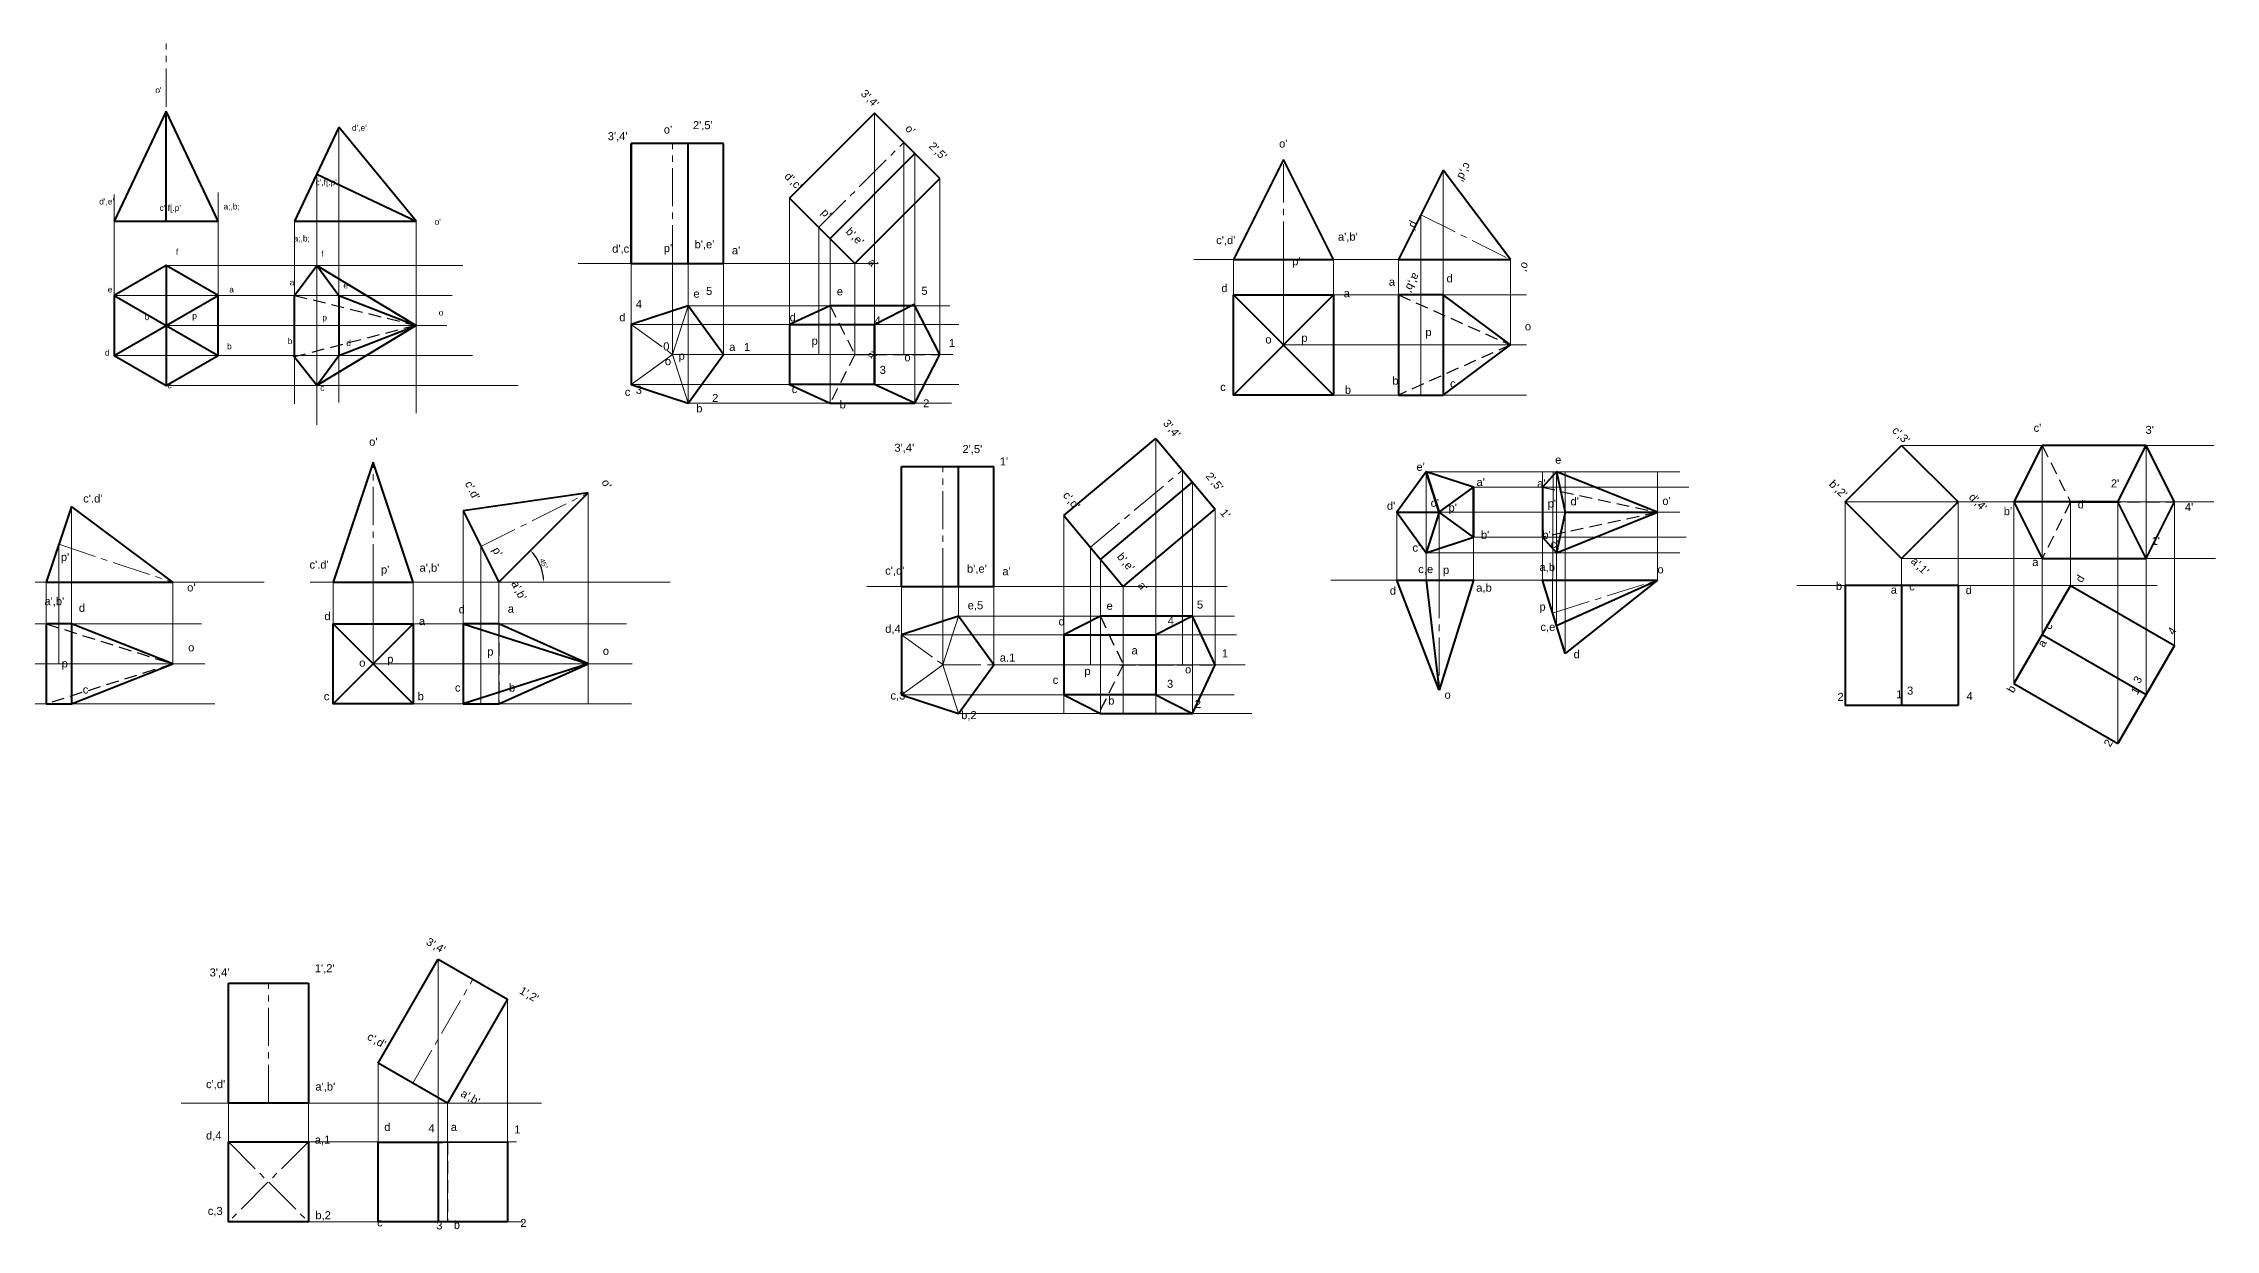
# Model space of a CAD drawing. Header units: millimetres. Extents: x 0 to 7799, y -473 to 358.
# Drawn here: x 774 to 1860, y -235 to 358 of the extents above; entities that cross this region are included whole.
import ezdxf

# ---------------------------------------------------------------- set-up
doc = ezdxf.new("R2010")
doc.units = ezdxf.units.MM
doc.linetypes.add('CENTER2', pattern=[28.575, 19.05, -3.175, 3.175, -3.175])
doc.linetypes.add('DASHED2', pattern=[9.525, 6.35, -3.175])
for name, color, linetype, lineweight in [('Centre', 1, 'CENTER2', 20), ('Dimension n Hatch', 6, 'Continuous', 20), ('Hidden', 3, 'DASHED2', 30), ('Object', 2, 'Continuous', 40), ('Projection', 5, 'Continuous', 5)]:
    doc.layers.add(name, color=color, linetype=linetype, lineweight=lineweight)
doc.styles.get("Standard").update_dxf_attribs({"font": 'arial.ttf'})
doc.dimstyles.new('ISO-25', dxfattribs={"dimtxt": 2.5, "dimasz": 2.5, "dimexe": 1.25, "dimexo": 0.625, "dimtad": 1, "dimtxsty": 'Standard', "dimcen": 2.5, "dimadec": 0, "dimazin": 0, "dimtfac": 1, "dimtmove": 0, "dimatfit": 3, "dimfxl": 1, "dimarcsym": 0})

# ---------------------------------------------------------------- blocks, each defined once
blk = doc.blocks.new('*D4')
at = {"layer": 'Defpoints', "color": 0, "transparency": 16777216}
for p in [(1046.7, 133.2), (907.7, 88.4), (1002, 88.4), (1023.6, 94.2), (1087.7, 88.4)]:
    blk.add_point(p, dxfattribs=at)
at = {"layer": 'Dimension n Hatch', "color": 0, "lineweight": -2, "transparency": 16777216}
blk.add_arc((1002, 88.4), 22.4, 6.3995, 38.6005, dxfattribs=at)
at = {"layer": 'Dimension n Hatch', "color": 0, "transparency": 16777216}
for points in [[(1019.1, 102.1), (1019.8, 102.7), (1017.8, 104.3)], [(1024.6, 91), (1023.8, 90.9), (1024.3, 88.4)]]:
    blk.add_solid(points, dxfattribs=at)
at = {"layer": 'Dimension n Hatch', "color": 0, "transparency": 16777216, "insert": (1024.4, 97.7), "char_height": 2.5, "attachment_point": 5, "rotation": 292.5}
blk.add_mtext('45°', dxfattribs=at)

msp = doc.modelspace()

# ---------------------------------------------------------------- linework, layer by layer
at = {"layer": 'Centre'}
for p, q in [((835.708, 268.973), (835.708, 357.751)), ((1088.778, 247.823), (1088.778, 307.823)), ((1161.908, 265.868), (1204.334, 308.295)), ((1394.066, 249.739), (1394.066, 299.739)), ((1462.813, 272.099), (1507.534, 249.739)), ((1068.132, 217.286), (1088.778, 202.286)), ((1088.778, 202.286), (1096.664, 226.556)), ((1096.664, 226.556), (1088.778, 202.286)), ((1088.778, 202.286), (1088.778, 223.994)), ((1088.778, 202.286), (1068.132, 187.286)), ((1068.132, 187.286), (1088.778, 202.286)), ((1088.778, 202.286), (1096.664, 178.015)), ((1096.664, 178.015), (1088.778, 202.286)), ((1088.778, 202.286), (1114.298, 202.286)), ((939.149, 88.438), (939.149, 148.438)), ((1223.894, 86.38), (1223.894, 146.38)), ((1297.631, 105.929), (1343.594, 144.497)), ((993.007, 106.326), (1046.673, 133.159)), ((782.129, 107.411), (839.05, 88.438)), ((1471.963, 89.483), (1471.963, 34.483)), ((1528.641, 73.063), (1581.132, 89.483)), ((1223.894, 47.197), (1231.78, 71.468)), ((1231.78, 71.468), (1223.894, 47.197)), ((1203.248, 62.197), (1223.894, 47.197)), ((782.129, 47.645), (839.05, 47.645)), ((1223.894, 47.197), (1203.248, 32.197)), ((1203.248, 32.197), (1223.894, 47.197)), ((1223.894, 47.197), (1231.78, 22.927)), ((1231.78, 22.927), (1223.894, 47.197)), ((1223.894, 47.197), (1249.414, 47.197)), ((1297.631, 47.197), (1343.594, 47.197)), ((886.789, -171.853), (886.789, -111.853)), ((959.022, -161.853), (989.022, -109.892)), ((906.789, -191.25), (866.789, -231.25)), ((866.789, -191.25), (906.789, -231.25))]:
    msp.add_line(p, q, dxfattribs=at)
at = {"layer": 'Dimension n Hatch'}
for p, q in [((1349.352, 249.739), (1499.352, 249.739)), ((1041.591, 247.823), (1191.591, 247.823)), ((741.215, 88.438), (884.705, 88.438)), ((907.657, 88.438), (1087.657, 88.438)), ((1417.718, 89.483), (1450.696, 89.483)), ((1489.167, 89.483), (1523.504, 89.483)), ((1650.707, 86.901), (1830.707, 86.901)), ((1185.914, 86.38), (1365.914, 86.38)), ((843.227, -171.853), (1023.227, -171.853))]:
    msp.add_line(p, q, dxfattribs=at)
at = {"layer": 'Hidden'}
for p, q in [((899.86, 231.828), (960.687, 216.828)), ((1451.633, 232.04), (1507.534, 207.04)), ((1167.484, 226.556), (1179.953, 202.286)), ((960.687, 216.828), (899.86, 201.054)), ((1507.534, 207.04), (1451.633, 182.04)), ((1179.953, 202.286), (1167.484, 178.015)), ((1179.953, 202.286), (1222.379, 202.286)), ((1773.299, 156.858), (1787.441, 128.574)), ((1523.504, 135.909), (1581.132, 123.409)), ((1581.132, 123.409), (1523.504, 110.909)), ((1787.441, 128.574), (1773.299, 100.29)), ((1787.441, 128.574), (1839.403, 128.574)), ((775.804, 67.645), (839.05, 47.645)), ((1001.952, 67.645), (1001.952, 27.645)), ((1302.7, 71.468), (1314.035, 47.197)), ((839.05, 47.645), (775.804, 27.645)), ((1314.035, 47.197), (1301.956, 23.303)), ((1312.185, 47.197), (1343.594, 47.197)), ((1314.035, 47.197), (1359.997, 47.197)), ((976.343, -191.39), (976.343, -231.25))]:
    msp.add_line(p, q, dxfattribs=at)
at = {"layer": 'Object'}
for p, q in [((835.708, 323.973), (809.727, 268.973)), ((835.708, 268.973), (835.708, 323.973)), ((861.689, 268.973), (835.708, 323.973)), ((922.053, 315.956), (899.86, 268.973)), ((960.687, 268.973), (922.053, 315.956)), ((1147.309, 280.467), (1189.735, 322.893)), ((1189.735, 322.893), (1147.309, 280.467)), ((1222.379, 290.25), (1189.735, 322.893)), ((1068.132, 247.823), (1068.132, 307.823)), ((1068.132, 307.823), (1068.132, 247.823)), ((1114.298, 307.823), (1068.132, 307.823)), ((1096.664, 247.823), (1096.664, 307.823)), ((1114.298, 247.823), (1114.298, 307.823)), ((1167.484, 260.292), (1209.91, 302.719)), ((1394.066, 299.739), (1369.066, 249.739)), ((1419.066, 249.739), (1394.066, 299.739)), ((1473.993, 294.46), (1451.633, 249.739)), ((1507.534, 249.739), (1473.993, 294.46)), ((910.956, 292.465), (960.687, 268.973)), ((1179.953, 247.823), (1222.379, 290.25)), ((1147.309, 280.467), (1179.953, 247.823)), ((809.727, 268.973), (861.689, 268.973)), ((899.86, 268.973), (960.687, 268.973)), ((1369.066, 249.739), (1419.066, 249.739)), ((1451.633, 249.739), (1507.534, 249.739)), ((835.708, 246.828), (835.708, 186.828)), ((899.86, 231.828), (910.956, 246.828)), ((910.956, 246.828), (960.687, 216.828)), ((910.956, 246.828), (922.053, 231.828)), ((1068.132, 247.823), (1114.298, 247.823)), ((809.727, 231.828), (861.689, 201.828)), ((809.727, 201.828), (861.689, 231.828)), ((899.86, 201.828), (899.86, 231.828)), ((922.053, 231.828), (960.687, 216.828)), ((922.053, 231.828), (922.053, 201.828)), ((1369.066, 232.04), (1419.066, 182.04)), ((1369.066, 182.04), (1419.066, 232.04)), ((1473.993, 232.04), (1451.633, 232.04)), ((1451.633, 232.04), (1451.633, 182.04)), ((1507.534, 207.04), (1473.993, 232.04)), ((1473.993, 232.04), (1473.993, 182.04)), ((1167.484, 226.556), (1147.309, 217.286)), ((1147.309, 217.286), (1147.309, 187.286)), ((1147.309, 217.286), (1189.735, 217.286)), ((1189.735, 226.556), (1167.484, 226.556)), ((1189.735, 217.286), (1209.466, 227.422)), ((1209.91, 226.556), (1189.735, 226.556)), ((1189.735, 187.286), (1189.735, 217.286)), ((1189.735, 217.286), (1189.735, 187.286)), ((1222.379, 202.286), (1209.91, 226.556)), ((960.687, 216.828), (910.956, 186.828)), ((922.053, 201.828), (960.687, 216.828)), ((1473.993, 182.04), (1507.534, 207.04)), ((910.956, 186.828), (899.256, 201.828)), ((910.956, 186.828), (922.053, 201.828)), ((1209.91, 178.015), (1222.379, 202.286)), ((1147.309, 187.286), (1167.484, 178.015)), ((1189.735, 187.286), (1147.309, 187.286)), ((1209.91, 178.015), (1189.735, 187.286)), ((1167.484, 178.015), (1209.91, 178.015)), ((1419.066, 182.04), (1369.066, 182.04)), ((1451.633, 182.04), (1473.993, 182.04)), ((1284.36, 121.745), (1330.323, 160.312)), ((1330.323, 160.312), (1359.997, 124.947)), ((1773.299, 156.858), (1759.157, 128.574)), ((1825.261, 156.858), (1773.299, 156.858)), ((1811.118, 128.574), (1825.261, 156.858)), ((1839.403, 128.574), (1825.261, 156.858)), ((939.149, 148.438), (919.149, 88.438)), ((959.149, 88.438), (939.149, 148.438)), ((1203.248, 86.38), (1203.248, 146.38)), ((1203.248, 146.38), (1249.414, 146.38)), ((1231.78, 86.38), (1231.78, 146.38)), ((1249.414, 86.38), (1249.414, 146.38)), ((1471.963, 123.409), (1465.391, 143.634)), ((1465.391, 143.634), (1471.963, 123.409)), ((1530.603, 143.634), (1523.504, 135.909)), ((1581.132, 123.409), (1530.603, 143.634)), ((1530.603, 143.634), (1534.99, 123.409)), ((1046.673, 133.159), (984.063, 124.215)), ((1001.952, 88.438), (1046.673, 133.159)), ((1302.7, 99.888), (1348.663, 138.456)), ((1471.963, 123.409), (1489.167, 135.909)), ((1489.167, 135.909), (1489.167, 110.909)), ((1523.504, 135.909), (1523.504, 110.909)), ((788.454, 126.385), (775.804, 88.438)), ((839.05, 88.438), (788.454, 126.385)), ((984.063, 124.215), (1001.952, 88.438)), ((1284.36, 121.745), (1314.035, 86.38)), ((1314.035, 86.38), (1359.997, 124.947)), ((1450.696, 123.409), (1471.963, 123.409)), ((1471.963, 123.409), (1465.391, 103.183)), ((1489.167, 110.909), (1471.963, 123.409)), ((1530.603, 103.183), (1581.132, 123.409)), ((1534.99, 123.409), (1530.603, 103.183)), ((1534.99, 123.409), (1581.132, 123.409)), ((1759.157, 128.574), (1773.299, 100.29)), ((1811.118, 128.574), (1759.157, 128.574)), ((1787.441, 128.574), (1811.118, 128.574)), ((1825.261, 100.29), (1811.118, 128.574)), ((1825.261, 100.29), (1839.403, 128.574)), ((1523.504, 110.909), (1530.603, 103.183)), ((1773.299, 100.29), (1825.261, 100.29)), ((775.804, 88.438), (839.05, 88.438)), ((919.149, 88.438), (959.149, 88.438)), ((1471.963, 34.483), (1450.696, 89.483)), ((1450.696, 89.483), (1489.167, 89.483)), ((1465.391, 89.483), (1471.963, 34.483)), ((1489.167, 89.483), (1471.963, 34.483)), ((1489.167, 89.483), (1489.167, 89.483)), ((1523.504, 89.483), (1523.504, 89.483)), ((1534.99, 52.766), (1523.504, 89.483)), ((1523.504, 89.483), (1581.132, 89.483)), ((1530.603, 66.791), (1581.132, 89.483)), ((1581.132, 89.483), (1534.99, 52.766)), ((1674.776, 86.901), (1674.776, 26.901)), ((1731.344, 86.901), (1674.776, 86.901)), ((1703.06, 86.901), (1703.06, 26.901)), ((1731.344, 86.901), (1731.344, 26.901)), ((1787.441, 86.901), (1759.157, 37.912)), ((1787.441, 86.901), (1839.403, 56.901)), ((1203.248, 86.38), (1249.414, 86.38)), ((788.454, 67.645), (775.804, 67.645)), ((775.804, 67.645), (775.804, 27.645)), ((839.05, 47.645), (788.454, 67.645)), ((788.454, 67.645), (788.454, 27.645)), ((919.149, 67.645), (959.149, 27.645)), ((959.149, 67.645), (919.149, 27.645)), ((1001.952, 67.645), (984.063, 67.645)), ((984.063, 67.645), (984.063, 27.645)), ((984.063, 67.645), (1046.673, 47.645)), ((1046.673, 47.645), (1001.952, 67.645)), ((1302.7, 71.468), (1284.36, 62.197)), ((1348.663, 71.468), (1302.7, 71.468)), ((1348.663, 71.468), (1330.323, 62.197)), ((1359.997, 47.197), (1348.663, 71.468)), ((1284.36, 62.197), (1284.36, 32.197)), ((1284.36, 62.197), (1330.323, 62.197)), ((1330.323, 62.197), (1330.323, 32.197)), ((1330.323, 62.197), (1330.323, 32.197)), ((1773.299, 62.407), (1825.261, 32.407)), ((1839.403, 56.901), (1811.118, 7.912)), ((788.454, 27.645), (839.05, 47.645)), ((1046.673, 47.645), (984.063, 27.645)), ((1001.952, 27.645), (1046.673, 47.645)), ((1348.663, 22.927), (1359.997, 47.197)), ((1759.157, 37.912), (1811.118, 7.912)), ((775.804, 27.645), (788.454, 27.645)), ((984.063, 27.645), (1001.952, 27.645)), ((1284.36, 32.197), (1302.7, 22.927)), ((1330.323, 32.197), (1284.36, 32.197)), ((1302.7, 22.927), (1348.663, 22.927)), ((1330.323, 32.197), (1348.663, 22.927)), ((1731.344, 26.901), (1674.776, 26.901)), ((941.702, -151.853), (971.702, -99.892)), ((971.702, -99.892), (1006.343, -119.892)), ((866.789, -171.853), (866.789, -111.853)), ((866.789, -111.853), (906.789, -111.853)), ((906.789, -111.853), (906.789, -171.853)), ((1006.343, -119.892), (976.343, -171.853)), ((976.343, -171.853), (941.702, -151.853)), ((906.789, -171.853), (866.789, -171.853)), ((941.702, -191.552), (1006.343, -191.25)), ((941.702, -231.25), (941.702, -191.552)), ((971.702, -191.412), (971.702, -231.25)), ((1006.343, -191.25), (1006.343, -231.25)), ((1006.343, -231.25), (941.702, -231.25))]:
    msp.add_line(p, q, dxfattribs=at)
for points in [[(809.727, 231.828), (809.727, 201.828), (835.708, 186.828), (861.689, 201.828), (861.689, 231.828), (835.708, 246.828)], [(1369.066, 232.04), (1419.066, 232.04), (1419.066, 182.04), (1369.066, 182.04)], [(1068.132, 217.286), (1068.132, 187.286), (1096.664, 178.015), (1114.298, 202.286), (1096.664, 226.556)], [(1703.06, 156.858), (1731.344, 128.574), (1703.06, 100.29), (1674.776, 128.574)], [(1489.167, 110.909), (1489.167, 135.909), (1465.391, 143.634), (1450.696, 123.409), (1465.391, 103.183)], [(919.149, 67.645), (959.149, 67.645), (959.149, 27.645), (919.149, 27.645)], [(1203.248, 62.197), (1203.248, 32.197), (1231.78, 22.927), (1249.414, 47.197), (1231.78, 71.468)], [(866.789, -191.25), (906.789, -191.25), (906.789, -231.25), (866.789, -231.25)]]:
    msp.add_lwpolyline(points, close=True, dxfattribs=at)
at = {"layer": 'Projection'}
for p, q in [((922.053, 315.956), (922.053, 178.353)), ((1189.735, 322.893), (1189.735, 187.286)), ((1204.334, 308.295), (1204.334, 202.286)), ((1209.91, 302.719), (1209.91, 178.015)), ((1473.993, 294.46), (1473.993, 182.04)), ((861.689, 231.828), (861.689, 283.286)), ((910.956, 292.465), (910.956, 167.069)), ((1222.379, 290.25), (1222.379, 202.286)), ((809.727, 231.828), (809.727, 282.222)), ((1147.309, 280.467), (1147.309, 280.467)), ((1147.309, 280.467), (1147.309, 187.286)), ((1462.813, 272.099), (1462.813, 182.04)), ((899.86, 268.973), (899.86, 177.575)), ((960.687, 268.973), (960.687, 172.906)), ((1161.908, 265.868), (1161.908, 202.286)), ((1167.484, 260.292), (1167.484, 178.015)), ((1369.066, 232.04), (1369.066, 249.739)), ((1394.066, 207.04), (1394.066, 249.739)), ((1419.066, 232.04), (1419.066, 249.739)), ((1451.633, 249.739), (1451.633, 182.04)), ((1507.534, 249.739), (1507.534, 207.04)), ((835.708, 246.828), (983.907, 246.828)), ((1068.132, 217.286), (1068.132, 247.823)), ((1068.132, 247.823), (1068.132, 247.823)), ((1088.778, 202.286), (1088.778, 247.823)), ((1096.664, 178.015), (1096.664, 247.823)), ((1114.298, 202.286), (1114.298, 247.823)), ((1179.953, 247.823), (1179.953, 202.286)), ((809.727, 231.828), (978.654, 231.828)), ((1419.066, 232.04), (1515.629, 232.04)), ((1068.132, 217.286), (1231.846, 217.286)), ((1096.664, 226.556), (1227.452, 226.556)), ((835.708, 216.828), (976.027, 216.828)), ((1419.066, 207.04), (1394.066, 207.04)), ((1419.066, 207.04), (1515.629, 207.04)), ((809.727, 201.828), (988.785, 201.828)), ((1088.778, 202.286), (1228.825, 202.286)), ((835.708, 186.828), (1011.562, 186.828)), ((1068.132, 187.286), (1231.846, 187.286)), ((1096.664, 178.015), (1228.276, 178.015)), ((1419.066, 182.04), (1515.629, 182.04)), ((1330.323, 160.312), (1330.323, 22.927)), ((1703.06, 156.858), (1859.118, 156.858)), ((1773.299, 62.407), (1773.299, 156.858)), ((1825.261, 32.407), (1825.261, 156.858)), ((1343.594, 144.497), (1343.594, 47.197)), ((1465.391, 143.634), (1465.391, 89.483)), ((1465.391, 143.634), (1592.27, 143.634)), ((1523.504, 89.483), (1523.504, 143.634)), ((1528.641, 73.063), (1528.831, 143.634)), ((1530.603, 66.791), (1530.603, 143.634)), ((1534.99, 52.766), (1534.99, 143.634)), ((1581.132, 89.483), (1581.132, 143.634)), ((1046.673, 133.159), (1046.673, 27.645)), ((1348.663, 138.456), (1348.663, 22.927)), ((1489.167, 135.909), (1596.765, 135.909)), ((788.454, 126.385), (788.454, 27.645)), ((984.063, 124.215), (984.063, 27.645)), ((1284.36, 121.745), (1284.36, 22.927)), ((1359.997, 124.947), (1359.997, 47.197)), ((1450.696, 123.409), (1450.696, 89.483)), ((1471.963, 123.409), (1471.963, 89.483)), ((1471.963, 123.409), (1592.27, 123.409)), ((1674.776, 128.574), (1674.776, 86.901)), ((1674.776, 128.574), (1859.118, 128.574)), ((1731.344, 128.574), (1731.344, 86.901)), ((1759.157, 37.912), (1759.157, 128.574)), ((1787.441, 86.901), (1787.441, 128.574)), ((1811.118, 7.912), (1811.118, 128.574)), ((1839.403, 56.901), (1839.403, 128.574)), ((1489.167, 110.909), (1489.167, 89.483)), ((1489.167, 110.909), (1595.454, 110.909)), ((782.129, 107.411), (782.129, 47.645)), ((993.007, 106.326), (993.007, 27.645)), ((1297.631, 105.929), (1297.631, 47.197)), ((1302.7, 99.888), (1302.7, 22.927)), ((1465.391, 103.183), (1592.27, 103.183)), ((1703.06, 100.29), (1703.06, 86.901)), ((1703.06, 100.29), (1859.962, 100.29)), ((775.804, 88.438), (775.804, 27.645)), ((839.05, 88.438), (839.05, 47.645)), ((919.149, 67.645), (919.149, 88.438)), ((939.149, 47.645), (939.149, 88.438)), ((959.149, 67.645), (959.149, 88.438)), ((1001.952, 88.438), (1001.952, 27.645)), ((1203.248, 62.197), (1203.248, 86.38)), ((1223.894, 47.197), (1223.894, 86.38)), ((1231.78, 71.468), (1231.78, 86.38)), ((1249.414, 47.197), (1249.414, 86.38)), ((1314.035, 86.38), (1314.035, 22.927)), ((741.215, 67.645), (853.408, 67.645)), ((959.149, 67.645), (1065.749, 67.645)), ((1231.78, 71.468), (1369.724, 71.468)), ((1203.248, 62.197), (1370.705, 62.197)), ((721.215, 47.645), (855.005, 47.645)), ((939.149, 47.645), (1068.544, 47.645)), ((1249.414, 47.197), (1374.957, 47.197)), ((741.215, 27.645), (860.114, 27.645)), ((959.149, 27.645), (1068.233, 27.645)), ((1203.248, 32.197), (1369.396, 32.197)), ((1231.78, 22.927), (1378.227, 22.927)), ((971.702, -99.892), (971.702, -231.25)), ((1006.343, -119.892), (1006.343, -231.25)), ((941.702, -151.853), (941.702, -231.25)), ((866.789, -191.25), (866.789, -171.853)), ((906.789, -191.25), (906.789, -171.853)), ((976.343, -171.853), (976.343, -231.25)), ((906.789, -191.25), (1010.876, -191.25)), ((906.789, -231.25), (1013.896, -231.25))]:
    msp.add_line(p, q, dxfattribs=at)

# ---------------------------------------------------------------- texts
at = {"layer": 'Dimension n Hatch'}
for s, height, p in [("o'", 3, (830.292, 332.929)), ("d',e'", 3, (928.562, 314.123)), ("o'", 4, (1084.412, 312.711)), ("2',5'", 4, (1098.964, 314.906)), ("3',4'", 4, (1056.406, 309.419)), ("o'", 4, (1391.922, 305.689)), ("c',f[.p'", 3, (910.368, 286.862)), ("d',e'", 3, (802.256, 277.257)), ("c',f[.p'", 3, (832.422, 274.066)), ('a;,b;', 3, (864.362, 274.775)), ('a;,b;', 3, (899.391, 258.774)), ("o'", 3, (969.888, 267.104)), ("c',d'", 4, (1360.495, 257.446)), ("a',b'", 4, (1421.349, 259.159)), ('f', 3, (840.584, 252.081)), ('f', 3, (913.239, 251.098)), ("d',c'", 4, (1058.603, 253.18)), ("p'", 4, (1084.412, 253.454)), ("b',e'", 4, (1099.787, 255.374)), ("a'", 4, (1118.458, 252.357)), ("p'", 4, (1398.493, 246.884)), ('a', 3, (897.439, 236.815)), ('a', 4, (1446.776, 236.607)), ('d', 4, (1475.631, 238.32)), ('e', 3, (806.515, 233.287)), ('a', 3, (867.201, 233.287)), ('e', 3, (924.274, 235.311)), ('4', 4, (1070.409, 225.471)), ('e', 4, (1099.238, 230.684)), ('5', 4, (1105.553, 232.056)), ('e', 4, (1170.892, 231.835)), ('5', 4, (1213.175, 232.109)), ('d', 4, (1363.066, 233.467)), ('a', 4, (1424.206, 230.898)), ('0', 3, (824.969, 219.458)), ('p', 3, (848.746, 220.167)), ('p', 3, (913.74, 219.274)), ('o', 3, (971.925, 221.78)), ('d', 4, (1062.172, 218.887)), ('d', 4, (1147.309, 218.887)), ('4', 4, (1189.735, 217.286)), ('o', 4, (1514.772, 214.341)), ('b', 3, (866.136, 204.92)), ('b', 3, (896.436, 207.496)), ('d', 3, (925.779, 206.494)), ('0', 4, (1084.137, 204.347)), ('a', 4, (1117.085, 204.073)), ('1', 4, (1124.498, 204.073)), ('p', 4, (1158.262, 207.144)), ('1', 4, (1226.903, 206.047)), ('o', 4, (1385.065, 207.775)), ('p', 4, (1403.064, 208.632)), ('p', 4, (1465.06, 211.486)), ('d', 3, (805.095, 201.728)), ('o', 4, (1084.961, 196.94)), ('p', 4, (1091.825, 199.684)), ('3', 4, (1192.308, 192.605)), ('o', 4, (1204.664, 198.914)), ('c', 3, (836.325, 185.417)), ('c', 3, (912.737, 184.192)), ('c', 4, (1064.918, 181.577)), ('3', 4, (1070.409, 182.675)), ('c', 4, (1148.378, 183.003)), ('c', 4, (1362.495, 184.082)), ('b', 4, (1424.777, 182.655)), ('b', 4, (1448.49, 187.222)), ('c', 4, (1477.345, 185.795)), ('b', 4, (1100.611, 173.347)), ('2', 4, (1108.574, 178.56)), ('b', 4, (1172.265, 175.321)), ('2', 4, (1213.999, 175.87)), ("c'", 4, (1769.021, 163.641)), ("3'", 4, (1824.952, 162.625)), ("o'", 4, (937.164, 156.712)), ("3',4'", 4, (1199.651, 153.7)), ("2',5'", 4, (1233.665, 153.046)), ("1'", 4, (1252.308, 146.837)), ("e'", 4, (1460.569, 144.158)), ('e', 4, (1529.9, 147.694)), ("c'.d'", 4, (794.248, 128.306)), ("a'", 4, (1490.625, 136.513)), ("a'", 4, (1490.625, 136.513)), ("a'", 4, (1520.91, 135.909)), ("d'", 4, (1537.579, 126.921)), ("o'", 4, (1583.467, 127.108)), ("2'", 4, (1807.664, 135.868)), ("d'", 4, (1445.814, 124.683)), ("o'", 4, (1467.673, 126.139)), ("p'", 4, (1476.599, 123.773)), ("p'", 4, (1526.154, 125.798)), ("b'", 4, (1754.106, 121.981)), ("d'", 4, (1791.054, 125.368)), ("4'", 4, (1844.612, 124.013)), ("b'", 4, (1492.811, 110.122)), ("b'", 4, (1523.504, 110.122)), ("c'", 4, (1527.653, 105.587)), ("1'", 4, (1828.002, 107.079)), ("p'", 4, (783.074, 99.073)), ("c'.d'", 4, (907.347, 95.265)), ("a',b'", 4, (962.322, 93.713)), ("c'", 4, (1458.565, 103.752)), ('a,b', 4, (1522.056, 94.028)), ('a', 4, (1768.343, 96.579)), ("o'", 4, (846.205, 83.854)), ("p'", 4, (943.065, 92.782)), ("c',d'", 4, (1195.072, 92.262)), ("b',e'", 4, (1235.955, 93.243)), ("a'", 4, (1253.616, 91.936)), ('c,e', 4, (1461.48, 93.014)), ('p', 4, (1473.866, 92.65)), ('a,b', 4, (1490.443, 83.731)), ('o', 4, (1581.028, 92.859)), ('b', 4, (1670.178, 84.6)), ('c', 4, (1706.816, 84.391)), ("a',b'", 4, (774.851, 76.98)), ('d', 4, (792.092, 73.672)), ('d', 4, (981.889, 72.921)), ('a', 4, (1006.426, 73.231)), ('e,5', 4, (1236.282, 74.942)), ('e', 4, (1305.705, 74.688)), ('5', 4, (1350.858, 75.303)), ('d', 4, (1447.271, 82.275)), ('p', 4, (1522.055, 74.283)), ('a', 4, (1697.604, 82.718)), ('d', 4, (1735.08, 82.508)), ('d', 4, (914.801, 69.507)), ('a', 4, (962.011, 67.025)), ('d,4', 4, (1195.072, 63.178)), ('d', 4, (1281.732, 66.864)), ('4', 4, (1336.24, 67.192)), ('c,e', 4, (1522.533, 64.144)), ('o', 4, (846.701, 53.888)), ('p', 4, (996.176, 51.818)), ('o', 4, (1053.946, 52.128)), ('a', 4, (1318.18, 52.428)), ('1', 4, (1363.378, 50.899)), ('d', 4, (1539.134, 50.476)), ('p', 4, (783.469, 45.911)), ('o', 4, (932.194, 46.232)), ('p', 4, (946.171, 48.094)), ('a.1', 4, (1252.308, 48.799)), ('p', 4, (1294.622, 42.081)), ('o', 4, (1344.906, 42.902)), ('c', 4, (794.008, 32.828)), ('c', 4, (914.49, 29.474)), ('b', 4, (961.39, 29.474)), ('c', 4, (980.025, 33.819)), ('b', 4, (1007.047, 33.819)), ('c,3', 4, (1197.688, 29.845)), ('c', 4, (1278.776, 37.663)), ('3', 4, (1335.912, 35.695)), ('o', 4, (1474.595, 30.221)), ('2', 4, (1671.016, 29.165)), ('1', 4, (1700.326, 30.42)), ('3', 4, (1705.77, 32.303)), ('4', 4, (1735.499, 29.584)), ('b,2', 4, (1233.011, 20.041)), ('b', 4, (1306.526, 27.316)), ('2', 4, (1349.832, 25.675)), ("3',4'", 4, (857.425, -108.551)), ("1',2'", 4, (909.985, -106.439)), ("c',d'", 4, (855.612, -164.388)), ("a',b'", 4, (910.287, -165.595)), ('d', 4, (944.722, -185.817)), ('4', 4, (966.774, -186.421)), ('a', 4, (977.95, -185.817)), ('1', 4, (1009.667, -187.025)), ('d,4', 4, (855.612, -190.043)), ('a,1', 4, (909.985, -192.156)), ('c,3', 4, (856.518, -227.77)), ('b,2', 4, (910.287, -229.883)), ('c', 4, (941.098, -233.505)), ('3', 4, (970.7, -235.014)), ('b', 4, (979.46, -234.712)), ('2', 4, (1012.688, -233.807))]:
    msp.add_text(s, height=height, dxfattribs=at).set_placement(p)
for s, rotation, p in [("3',4'", 315, (1182.572, 332.314)), ("o'", 315, (1204.703, 314.838)), ("2',5'", 315, (1216.545, 306.101)), ("c',d'", 243.434949, (1484.72, 298.679)), ("d',c'", 315, (1144.358, 290.993)), ("p'", 315, (1162.802, 272.937)), ("b',e'", 315, (1175.032, 263.423)), ("p'", 243.434949, (1458.28, 269.416)), ("a'", 315, (1186.1, 248.087)), ("a',b'", 243.434949, (1459.037, 243.484)), ("o'", 243.434949, (1513.816, 248.995)), ("a'", 315, (1186.1, 202.286)), ("3',4'", 310, (1333.617, 167.773)), ("c',3'", 315, (1697.994, 163.932)), ("2',5'", 310, (1354.981, 141.296)), ("c'.d'", 296.565051, (984.891, 137.825)), ("o'", 296.565051, (1053.185, 138.635)), ("c',d'", 310, (1283.61, 131.789)), ("b',2'", 315, (1666.485, 137.16)), ("d',4'", 315, (1736.334, 130.62)), ("1'", 310, (1362.207, 123.024)), ("p'", 296.565051, (998.644, 104.767)), ("b',e'", 310, (1310.64, 101.102)), ("a',1'", 315, (1707.343, 98.668)), ("a',b'", 296.565051, (1008.089, 87.96)), ("a'", 310, (1320.992, 86.732)), ('d', 60, (1793.114, 87.941)), ('c', 60, (1777.351, 64.405)), ('4', 60, (1839.157, 61.841)), ('a', 60, (1774.195, 55.59)), ('b', 60, (1758.851, 32.78)), ('1', 60, (1820.846, 31.799)), ('3', 60, (1821.938, 37.454)), ('2', 60, (1807.278, 5.787)), ("3',4'", 330, (965.243, -92.35)), ("1',2'", 330, (1011.818, -116.8)), ("c',d'", 330, (935.755, -139.8)), ("a',b'", 330, (982.501, -168.183))]:
    msp.add_text(s, height=4, rotation=rotation, dxfattribs=at).set_placement(p)

# ---------------------------------------------------------------- dimensions: what is measured, and where the dimension line sits
dim = msp.add_angular_dim_2l(base=(1023.583, 94.234), line1=((907.657, 88.438), (1087.657, 88.438)), line2=((1001.952, 88.438), (1046.673, 133.159)), dimstyle='ISO-25', dxfattribs=at)
dim.commit()
dim.dimension.update_dxf_attribs({"geometry": '*D4', "text_midpoint": (1024.393, 97.733)})

doc.saveas('drawing.dxf')
